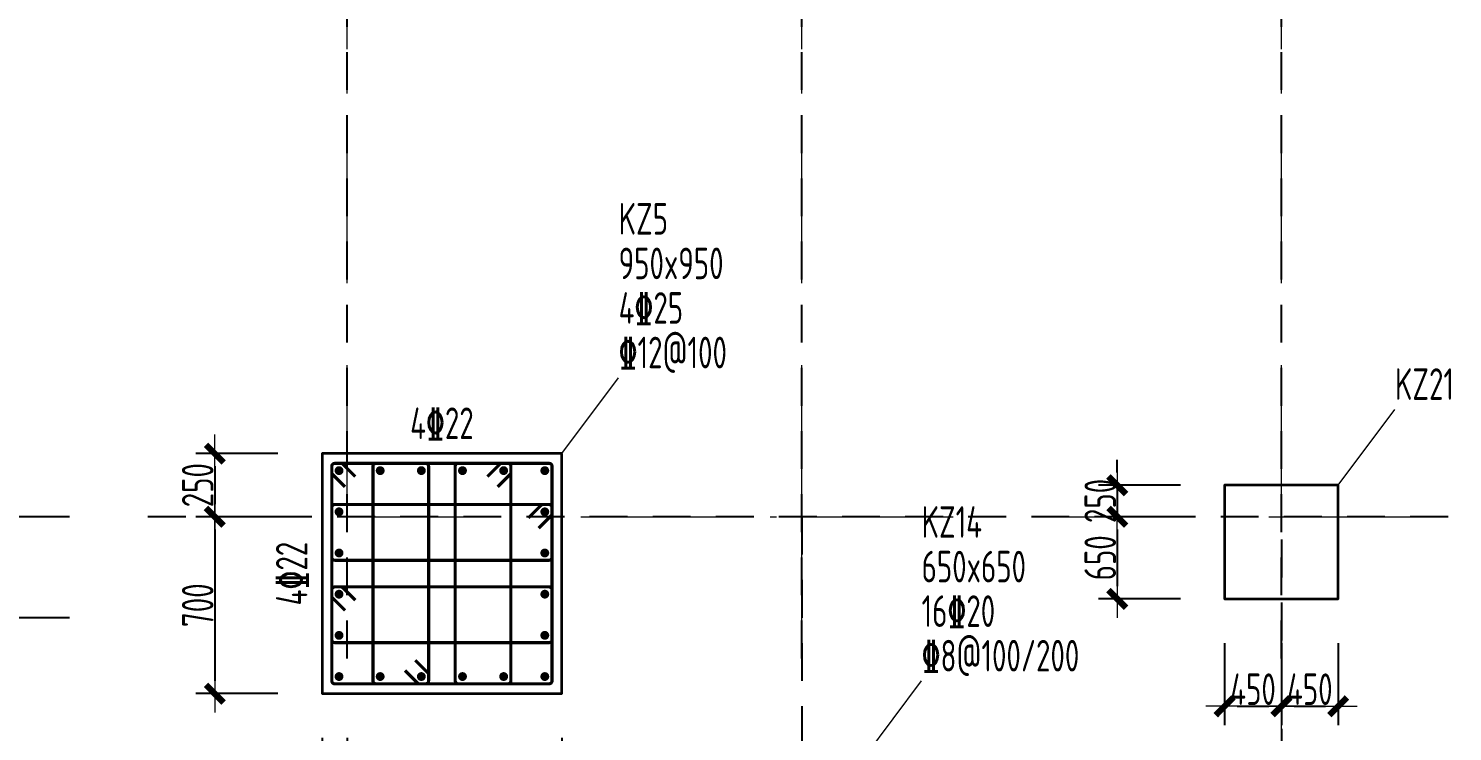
# Model space of a CAD drawing. Header units: millimetres. Extents: x 539196 to 807275, y 431843 to 1156631.
# Drawn here: x 609742 to 621024, y 908159 to 913724 of the extents above; entities that cross this region are included whole.
import ezdxf
from ezdxf.enums import TextEntityAlignment as Align

# ---------------------------------------------------------------- set-up
doc = ezdxf.new("R2010")
doc.units = ezdxf.units.MM
doc.header["$MEASUREMENT"] = 0
for name, pattern in [('DOTE', [2.42, 2, -0.2, 0.02, -0.2]), ('点划线', [1850, 1200, -300, 50, -300]), ('虚线', [500, 300, -200])]:
    doc.linetypes.add(name, pattern=pattern)
doc.layers.add('DOTE', color=1, linetype='DOTE')
for name, color, linetype, lineweight in [('柱原位标注', 7, 'Continuous', 18), ('柱尺寸标注', 3, 'Continuous', 18), ('柱标注引线', 2, 'Continuous', 18), ('柱箍筋', 1, 'Continuous', 25), ('柱纵筋', 1, 'Continuous', 70), ('柱集中标注', 2, 'Continuous', 18), ('砼柱', 2, 'Continuous', 35), ('网格', 9, '点划线', 18), ('轴线标注', 3, 'Continuous', 18)]:
    doc.layers.add(name, color=color, linetype=linetype, lineweight=lineweight)
doc.styles.add('样式 1_yjk_yjk_yjk_yjk', font='yjkeng.shx', dxfattribs={"width": 0.7, "bigfont": 'yjkchn.shx'})
doc.dimstyles.new('盈建科结构_yjk_yjk_yjk_yjk', dxfattribs={"dimscale": 100, "dimtxt": 2.5, "dimasz": 1, "dimexe": 1.5, "dimexo": 0.625, "dimgap": 0.1, "dimtad": 1, "dimdec": 0, "dimrnd": 1, "dimzin": 0, "dimdsep": 46, "dimtxsty": '样式 1_yjk_yjk_yjk_yjk', "dimblk": '_yjkbk', "dimblk1": 'ARCHTICK', "dimblk2": 'ARCHTICK', "dimcen": 0.09, "dimadec": 0, "dimazin": 0, "dimtfac": 1, "dimtdec": 4, "dimtix": 1, "dimtmove": 2, "dimatfit": 3, "dimfxl": 0, "dimtolj": 1, "dimtzin": 0, "dimarcsym": 0})

# ---------------------------------------------------------------- blocks, each defined once
blk = doc.blocks.new('_yjkbk')
blk.add_line((-1, 0), (1.5, 0))
blk.add_lwpolyline([(-0.7, -0.7, 0.5, 0.5, 0), (0.7, 0.7, 0.5, 0.5, 0)], format="xyseb")
blk = doc.blocks.new('*D1310')
at = {"layer": 'Defpoints', "color": 0}
for p in [(612068, 908459), (612268, 908459), (612268, 907609)]:
    blk.add_point(p, dxfattribs=at)
at = {"layer": '柱尺寸标注', "color": 0, "lineweight": -2}
for p, q in [((612068, 908109), (612068, 907459)), ((612268, 908109), (612268, 907459)), ((611968, 907609), (611868, 907609)), ((612068, 907609), (612268, 907609)), ((612368, 907609), (612468, 907609))]:
    blk.add_line(p, q, dxfattribs=at)
at = {"layer": '柱尺寸标注', "color": 0, "lineweight": -2, "xscale": 100, "yscale": 100, "zscale": 100}
blk.add_blockref('_yjkbk', (612068, 907609), dxfattribs=at)
at = {"layer": '柱尺寸标注', "color": 0, "lineweight": -2, "xscale": 100, "yscale": 100, "zscale": 100, "rotation": 180}
blk.add_blockref('_yjkbk', (612268, 907609), dxfattribs=at)
at = {"layer": '柱尺寸标注', "color": 0, "insert": (612168, 907744), "char_height": 250, "attachment_point": 5, "style": '样式 1_yjk_yjk_yjk_yjk'}
blk.add_mtext('\\A1;100', dxfattribs=at)
blk = doc.blocks.new('_ARCHTICK')
at = {"color": 0, "linetype": 'ByBlock', "const_width": 0.15}
blk.add_lwpolyline([(-0.5, -0.5), (0.5, 0.5)], dxfattribs=at)
blk = doc.blocks.new('*D1311')
at = {"layer": 'Defpoints', "color": 0}
for p in [(612268, 908459), (613968, 908459), (613968, 907609)]:
    blk.add_point(p, dxfattribs=at)
at = {"layer": '柱尺寸标注', "color": 0, "lineweight": -2}
for p, q in [((612268, 908109), (612268, 907459)), ((613968, 908109), (613968, 907459)), ((612368, 907609), (613868, 907609))]:
    blk.add_line(p, q, dxfattribs=at)
at = {"layer": '柱尺寸标注', "color": 0, "lineweight": -2, "xscale": 100, "yscale": 100, "zscale": 100, "rotation": 180}
blk.add_blockref('_yjkbk', (612268, 907609), dxfattribs=at)
at = {"layer": '柱尺寸标注', "color": 0, "lineweight": -2, "xscale": 100, "yscale": 100, "zscale": 100}
blk.add_blockref('_yjkbk', (613968, 907609), dxfattribs=at)
at = {"layer": '柱尺寸标注', "color": 0, "insert": (613118, 907744), "char_height": 250, "attachment_point": 5, "style": '样式 1_yjk_yjk_yjk_yjk'}
blk.add_mtext('\\A1;850', dxfattribs=at)
blk = doc.blocks.new('*D1312')
at = {"layer": 'Defpoints', "color": 0}
for p in [(612068, 910359), (611218, 909859), (612068, 909859)]:
    blk.add_point(p, dxfattribs=at)
at = {"layer": '柱尺寸标注', "color": 0, "lineweight": -2}
for p, q in [((611718, 910359), (611068, 910359)), ((611218, 910259), (611218, 909959)), ((611718, 909859), (611068, 909859))]:
    blk.add_line(p, q, dxfattribs=at)
at = {"layer": '柱尺寸标注', "color": 0, "lineweight": -2, "xscale": 100, "yscale": 100, "zscale": 100}
for p, rotation in [((611218, 910359), 90), ((611218, 909859), 270)]:
    blk.add_blockref('_yjkbk', p, dxfattribs=dict(at, rotation=rotation))
at = {"layer": '柱尺寸标注', "color": 0, "insert": (611083, 910109), "char_height": 250, "attachment_point": 5, "rotation": 90, "style": '样式 1_yjk_yjk_yjk_yjk'}
blk.add_mtext('\\A1;250', dxfattribs=at)
blk = doc.blocks.new('*D1313')
at = {"layer": 'Defpoints', "color": 0}
for p in [(612068, 909859), (611218, 908459), (612068, 908459)]:
    blk.add_point(p, dxfattribs=at)
at = {"layer": '柱尺寸标注', "color": 0, "lineweight": -2}
for p, q in [((611718, 909859), (611068, 909859)), ((611218, 909759), (611218, 908559)), ((611718, 908459), (611068, 908459))]:
    blk.add_line(p, q, dxfattribs=at)
at = {"layer": '柱尺寸标注', "color": 0, "lineweight": -2, "xscale": 100, "yscale": 100, "zscale": 100}
for p, rotation in [((611218, 909859), 90), ((611218, 908459), 270)]:
    blk.add_blockref('_yjkbk', p, dxfattribs=dict(at, rotation=rotation))
at = {"layer": '柱尺寸标注', "color": 0, "insert": (611083, 909159), "char_height": 250, "attachment_point": 5, "rotation": 90, "style": '样式 1_yjk_yjk_yjk_yjk'}
blk.add_mtext('\\A1;700', dxfattribs=at)
blk = doc.blocks.new('*D1330')
at = {"layer": 'Defpoints', "color": 0}
for p in [(619218, 909209), (619668, 909209), (619668, 908359)]:
    blk.add_point(p, dxfattribs=at)
at = {"layer": '柱尺寸标注', "color": 0, "lineweight": -2}
for p, q in [((619218, 908859), (619218, 908209)), ((619668, 908859), (619668, 908209)), ((619318, 908359), (619568, 908359))]:
    blk.add_line(p, q, dxfattribs=at)
at = {"layer": '柱尺寸标注', "color": 0, "lineweight": -2, "xscale": 100, "yscale": 100, "zscale": 100, "rotation": 180}
blk.add_blockref('_yjkbk', (619218, 908359), dxfattribs=at)
at = {"layer": '柱尺寸标注', "color": 0, "lineweight": -2, "xscale": 100, "yscale": 100, "zscale": 100}
blk.add_blockref('_yjkbk', (619668, 908359), dxfattribs=at)
at = {"layer": '柱尺寸标注', "color": 0, "insert": (619443, 908494), "char_height": 250, "attachment_point": 5, "style": '样式 1_yjk_yjk_yjk_yjk'}
blk.add_mtext('\\A1;450', dxfattribs=at)
blk = doc.blocks.new('*D1331')
at = {"layer": 'Defpoints', "color": 0}
for p in [(619668, 909209), (620118, 909209), (620118, 908359)]:
    blk.add_point(p, dxfattribs=at)
at = {"layer": '柱尺寸标注', "color": 0, "lineweight": -2}
for p, q in [((619668, 908859), (619668, 908209)), ((620118, 908859), (620118, 908209)), ((619768, 908359), (620018, 908359))]:
    blk.add_line(p, q, dxfattribs=at)
at = {"layer": '柱尺寸标注', "color": 0, "lineweight": -2, "xscale": 100, "yscale": 100, "zscale": 100, "rotation": 180}
blk.add_blockref('_yjkbk', (619668, 908359), dxfattribs=at)
at = {"layer": '柱尺寸标注', "color": 0, "lineweight": -2, "xscale": 100, "yscale": 100, "zscale": 100}
blk.add_blockref('_yjkbk', (620118, 908359), dxfattribs=at)
at = {"layer": '柱尺寸标注', "color": 0, "insert": (619893, 908494), "char_height": 250, "attachment_point": 5, "style": '样式 1_yjk_yjk_yjk_yjk'}
blk.add_mtext('\\A1;450', dxfattribs=at)
blk = doc.blocks.new('*D1332')
at = {"layer": 'Defpoints', "color": 0}
for p in [(619218, 910109), (618368, 909859), (619218, 909859)]:
    blk.add_point(p, dxfattribs=at)
at = {"layer": '柱尺寸标注', "color": 0, "lineweight": -2}
for p, q in [((618368, 910209), (618368, 910309)), ((618868, 910109), (618218, 910109)), ((618368, 910109), (618368, 909859)), ((618868, 909859), (618218, 909859)), ((618368, 909759), (618368, 909659))]:
    blk.add_line(p, q, dxfattribs=at)
at = {"layer": '柱尺寸标注', "color": 0, "lineweight": -2, "xscale": 100, "yscale": 100, "zscale": 100}
for p, rotation in [((618368, 910109), 270), ((618368, 909859), 90)]:
    blk.add_blockref('_yjkbk', p, dxfattribs=dict(at, rotation=rotation))
at = {"layer": '柱尺寸标注', "color": 0, "insert": (618233, 909984), "char_height": 250, "attachment_point": 5, "rotation": 90, "style": '样式 1_yjk_yjk_yjk_yjk'}
blk.add_mtext('\\A1;250', dxfattribs=at)
blk = doc.blocks.new('*D1333')
at = {"layer": 'Defpoints', "color": 0}
for p in [(619218, 909859), (618368, 909209), (619218, 909209)]:
    blk.add_point(p, dxfattribs=at)
at = {"layer": '柱尺寸标注', "color": 0, "lineweight": -2}
for p, q in [((618868, 909859), (618218, 909859)), ((618368, 909759), (618368, 909309)), ((618868, 909209), (618218, 909209))]:
    blk.add_line(p, q, dxfattribs=at)
at = {"layer": '柱尺寸标注', "color": 0, "lineweight": -2, "xscale": 100, "yscale": 100, "zscale": 100}
for p, rotation in [((618368, 909859), 90), ((618368, 909209), 270)]:
    blk.add_blockref('_yjkbk', p, dxfattribs=dict(at, rotation=rotation))
at = {"layer": '柱尺寸标注', "color": 0, "insert": (618233, 909534), "char_height": 250, "attachment_point": 5, "rotation": 90, "style": '样式 1_yjk_yjk_yjk_yjk'}
blk.add_mtext('\\A1;650', dxfattribs=at)
blk = doc.blocks.new('*D1604')
at = {"layer": 'Defpoints', "color": 0}
for p in [(612268, 916459), (609268, 909859), (612268, 909859)]:
    blk.add_point(p, dxfattribs=at)
at = {"layer": '轴线标注', "color": 0, "lineweight": -2}
for p, q in [((610068, 916459), (609118, 916459)), ((609268, 916359), (609268, 909959)), ((610068, 909859), (609118, 909859))]:
    blk.add_line(p, q, dxfattribs=at)
at = {"layer": '轴线标注', "color": 0, "lineweight": -2, "xscale": 100, "yscale": 100, "zscale": 100}
for p, rotation in [((609268, 916459), 90), ((609268, 909859), 270)]:
    blk.add_blockref('_yjkbk', p, dxfattribs=dict(at, rotation=rotation))
at = {"layer": '轴线标注', "color": 0, "insert": (609133, 913159), "char_height": 250, "attachment_point": 5, "rotation": 90, "style": '样式 1_yjk_yjk_yjk_yjk'}
blk.add_mtext('\\A1;6600', dxfattribs=at)
blk = doc.blocks.new('*D1606')
at = {"layer": 'Defpoints', "color": 0}
for p in [(612268, 909859), (609268, 909059), (612268, 909059)]:
    blk.add_point(p, dxfattribs=at)
at = {"layer": '轴线标注', "color": 0, "lineweight": -2}
for p, q in [((610068, 909859), (609118, 909859)), ((609268, 909759), (609268, 909159)), ((610068, 909059), (609118, 909059))]:
    blk.add_line(p, q, dxfattribs=at)
at = {"layer": '轴线标注', "color": 0, "lineweight": -2, "xscale": 100, "yscale": 100, "zscale": 100}
for p, rotation in [((609268, 909859), 90), ((609268, 909059), 270)]:
    blk.add_blockref('_yjkbk', p, dxfattribs=dict(at, rotation=rotation))
at = {"layer": '轴线标注', "color": 0, "insert": (609133, 909459), "char_height": 250, "attachment_point": 5, "rotation": 90, "style": '样式 1_yjk_yjk_yjk_yjk'}
blk.add_mtext('\\A1;800', dxfattribs=at)
blk = doc.blocks.new('*D1608')
at = {"layer": 'Defpoints', "color": 0}
for p in [(612268, 909059), (609268, 907159), (612268, 907159)]:
    blk.add_point(p, dxfattribs=at)
at = {"layer": '轴线标注', "color": 0, "lineweight": -2}
for p, q in [((610068, 909059), (609118, 909059)), ((609268, 908959), (609268, 907259)), ((610068, 907159), (609118, 907159))]:
    blk.add_line(p, q, dxfattribs=at)
at = {"layer": '轴线标注', "color": 0, "lineweight": -2, "xscale": 100, "yscale": 100, "zscale": 100}
for p, rotation in [((609268, 909059), 90), ((609268, 907159), 270)]:
    blk.add_blockref('_yjkbk', p, dxfattribs=dict(at, rotation=rotation))
at = {"layer": '轴线标注', "color": 0, "insert": (609133, 908109), "char_height": 250, "attachment_point": 5, "rotation": 90, "style": '样式 1_yjk_yjk_yjk_yjk'}
blk.add_mtext('\\A1;1900', dxfattribs=at)
blk = doc.blocks.new('jzzw')
at = {"layer": 'DOTE', "color": 1, "linetype": '虚线'}
for p, q in [((913786, 872027), (913786, 890469)), ((913786, 872027), (913786, 890469)), ((917386, 872027), (917386, 890469)), ((921186, 872027), (921186, 890469)), ((952506, 873149), (912186, 873149)), ((917386, 873149), (917386, 834829)), ((921186, 872969), (921186, 834829))]:
    blk.add_line(p, q, dxfattribs=at)

msp = doc.modelspace()

# ---------------------------------------------------------------- linework, layer by layer
at = {"layer": '柱标注引线'}
for p, q in [((613967.6, 910359.2), (614417.6, 910959.2)), ((620117.6, 910109.2), (620567.6, 910709.2)), ((616367.6, 907959.2), (616817.6, 908559.2))]:
    msp.add_line(p, q, dxfattribs=at)
at = {"layer": '柱箍筋', "const_width": 25}
for points in [[(612331.6, 910176.5), (612233.4, 910274.8, 0.1989124), (612216.6, 910281.7), (612168.8, 910281.7, 0.4142136), (612145.1, 910258), (612145.1, 908560.5, 0.4142136), (612168.8, 908536.7), (613866.3, 908536.7, 0.4142136), (613890.1, 908560.5), (613890.1, 910258, 0.4142136), (613866.3, 910281.7), (612168.8, 910281.7, 0.4142136), (612145.1, 910258), (612145.1, 910210.2, 0.1989124), (612152, 910193.5), (612250.3, 910095.2)], [(612725.5, 908642), (612823.8, 908543.7, 0.1989124), (612840.6, 908536.7), (612888.3, 908536.7, 0.4142136), (612912.1, 908560.5), (612912.1, 910258, 0.4142136), (612888.3, 910281.7), (612494.8, 910281.7, 0.4142136), (612471.1, 910258), (612471.1, 908560.5, 0.4142136), (612494.8, 908536.7), (612888.3, 908536.7, 0.4142136), (612912.1, 908560.5), (612912.1, 908608.2, 0.1989124), (612905.1, 908625), (612806.9, 908723.3)], [(613377.5, 910176.5), (613475.8, 910274.8, -0.1989124), (613492.6, 910281.7), (613540.3, 910281.7, -0.4142136), (613564.1, 910258), (613564.1, 908560.5, -0.4142136), (613540.3, 908536.7), (613146.8, 908536.7, -0.4142136), (613123.1, 908560.5), (613123.1, 910258, -0.4142136), (613146.8, 910281.7), (613540.3, 910281.7, -0.4142136), (613564.1, 910258), (613564.1, 910210.2, -0.1989124), (613557.1, 910193.5), (613458.9, 910095.2)], [(613784.9, 909769.2), (613883.1, 909867.5, 0.1989124), (613890.1, 909884.2), (613890.1, 909932, 0.4142136), (613866.3, 909955.7), (612168.8, 909955.7, 0.4142136), (612145.1, 909932), (612145.1, 909538.5, 0.4142136), (612168.8, 909514.7), (613866.3, 909514.7, 0.4142136), (613890.1, 909538.5), (613890.1, 909932, 0.4142136), (613866.3, 909955.7), (613818.6, 909955.7, 0.1989124), (613801.8, 909948.8), (613703.5, 909850.5)], [(612250.3, 909117.2), (612152, 909215.5, -0.1989124), (612145.1, 909232.2), (612145.1, 909280, -0.4142136), (612168.8, 909303.7), (613866.3, 909303.7, -0.4142136), (613890.1, 909280), (613890.1, 908886.5, -0.4142136), (613866.3, 908862.7), (612168.8, 908862.7, -0.4142136), (612145.1, 908886.5), (612145.1, 909280, -0.4142136), (612168.8, 909303.7), (612216.6, 909303.7, -0.1989124), (612233.4, 909296.8), (612331.6, 909198.5)]]:
    msp.add_lwpolyline(points, format="xyb", dxfattribs=at)
at = {"layer": '柱纵筋', "const_width": 35}
for points in [[(612220.1, 910224.2, 1), (612185.1, 910224.2, 1)], [(612546.1, 910224.2, 1), (612511.1, 910224.2, 1)], [(612872.1, 910224.2, 1), (612837.1, 910224.2, 1)], [(613198.1, 910224.2, 1), (613163.1, 910224.2, 1)], [(613524.1, 910224.2, 1), (613489.1, 910224.2, 1)], [(613850.1, 910224.2, 1), (613815.1, 910224.2, 1)], [(612220.1, 909898.2, 1), (612185.1, 909898.2, 1)], [(613850.1, 909898.2, 1), (613815.1, 909898.2, 1)], [(612220.1, 909572.2, 1), (612185.1, 909572.2, 1)], [(613850.1, 909572.2, 1), (613815.1, 909572.2, 1)], [(612220.1, 909246.2, 1), (612185.1, 909246.2, 1)], [(613850.1, 909246.2, 1), (613815.1, 909246.2, 1)], [(612220.1, 908920.2, 1), (612185.1, 908920.2, 1)], [(613850.1, 908920.2, 1), (613815.1, 908920.2, 1)], [(612220.1, 908594.2, 1), (612185.1, 908594.2, 1)], [(612546.1, 908594.2, 1), (612511.1, 908594.2, 1)], [(612872.1, 908594.2, 1), (612837.1, 908594.2, 1)], [(613198.1, 908594.2, 1), (613163.1, 908594.2, 1)], [(613524.1, 908594.2, 1), (613489.1, 908594.2, 1)], [(613850.1, 908594.2, 1), (613815.1, 908594.2, 1)]]:
    msp.add_lwpolyline(points, format="xyb", close=True, dxfattribs=at)
at = {"layer": '砼柱'}
for points in [[(613967.6, 910359.2), (612067.6, 910359.2), (612067.6, 908459.2), (613967.6, 908459.2)], [(620117.6, 910109.2), (619217.6, 910109.2), (619217.6, 909209.2), (620117.6, 909209.2)]]:
    msp.add_lwpolyline(points, close=True, dxfattribs=at)
at = {"layer": '网格'}
for p, q in [((612267.6, 909859.2), (612267.6, 916459.2)), ((615867.6, 909859.2), (615867.6, 916459.2)), ((619667.6, 909859.2), (619667.6, 916459.2)), ((612267.6, 909859.2), (615867.6, 909859.2)), ((615867.6, 909859.2), (619667.6, 909859.2)), ((619667.6, 909859.2), (623467.6, 909859.2)), ((615867.6, 909059.2), (615867.6, 909659.2)), ((615867.6, 907159.2), (615867.6, 909059.2)), ((619667.6, 907159.2), (619667.6, 909059.2))]:
    msp.add_line(p, q, dxfattribs=at)

# ---------------------------------------------------------------- block references
msp.add_blockref('jzzw', (-301518.2, 36710.3))

# ---------------------------------------------------------------- texts
at = {"layer": '柱原位标注', "linetype": 'Continuous', "style": '样式 1_yjk_yjk_yjk_yjk', "width": 0.7}
msp.add_text('4\x8422', height=250, dxfattribs=at).set_placement((613017.6, 910399.2), align=Align.BOTTOM_CENTER)
msp.add_text('4\x8422', height=250, rotation=90, dxfattribs=at).set_placement((612027.6, 909409.2), align=Align.BOTTOM_CENTER)
at = {"layer": '柱集中标注', "linetype": 'Continuous', "style": '样式 1_yjk_yjk_yjk_yjk', "width": 0.7}
for s, p in [('KZ5', (614417.6, 912017.5)), ('950x950', (614417.6, 911664.7)), ('4\x8425', (614417.6, 911312)), ('\x8412@100', (614417.6, 910959.2)), ('KZ21', (620567.6, 910709.2)), ('KZ14', (616817.6, 909617.5)), ('650x650', (616817.6, 909264.7)), ('16\x8420', (616817.6, 908912)), ('\x848@100/200', (616817.6, 908559.2))]:
    msp.add_text(s, height=250, dxfattribs=at).set_placement(p, align=Align.BOTTOM_LEFT)

# ---------------------------------------------------------------- dimensions: what is measured, and where the dimension line sits
at = {"layer": '柱尺寸标注'}
for p1, p2, override, picture, middle in [((612067.6, 910359.2), (612067.6, 909859.2), {"dimscale": 100, "dimtxt": 2.5, "dimasz": 1, "dimexe": 1.5, "dimexo": 3.5, "dimgap": 0.1, "dimtad": 1, "dimlfac": 0.5, "dimrnd": 5, "dimdle": 0, "dimfxlon": 0}, '*D1312', (611082.6, 910109.2)), ((619217.6, 910109.2), (619217.6, 909859.2), {"dimscale": 100, "dimtxt": 2.5, "dimasz": 1, "dimexe": 1.5, "dimexo": 3.5, "dimgap": 0.1, "dimtad": 1, "dimlfac": 1, "dimrnd": 5, "dimdle": 0, "dimfxlon": 0}, '*D1332', (618232.6, 909984.2)), ((612067.6, 909859.2), (612067.6, 908459.2), {"dimscale": 100, "dimtxt": 2.5, "dimasz": 1, "dimexe": 1.5, "dimexo": 3.5, "dimgap": 0.1, "dimtad": 1, "dimlfac": 0.5, "dimrnd": 5, "dimdle": 0, "dimfxlon": 0}, '*D1313', (611082.6, 909159.2)), ((619217.6, 909859.2), (619217.6, 909209.2), {"dimscale": 100, "dimtxt": 2.5, "dimasz": 1, "dimexe": 1.5, "dimexo": 3.5, "dimgap": 0.1, "dimtad": 1, "dimlfac": 1, "dimrnd": 5, "dimdle": 0, "dimfxlon": 0}, '*D1333', (618232.6, 909534.2)), ((619217.6, 909209.2), (619667.6, 909209.2), {"dimscale": 100, "dimtxt": 2.5, "dimasz": 1, "dimexe": 1.5, "dimexo": 3.5, "dimgap": 0.1, "dimtad": 1, "dimlfac": 1, "dimrnd": 5, "dimdle": 0, "dimfxlon": 0}, '*D1330', (619442.6, 908494.2)), ((619667.6, 909209.2), (620117.6, 909209.2), {"dimscale": 100, "dimtxt": 2.5, "dimasz": 1, "dimexe": 1.5, "dimexo": 3.5, "dimgap": 0.1, "dimtad": 1, "dimlfac": 1, "dimrnd": 5, "dimdle": 0, "dimfxlon": 0}, '*D1331', (619892.6, 908494.2)), ((612067.6, 908459.2), (612267.6, 908459.2), {"dimscale": 100, "dimtxt": 2.5, "dimasz": 1, "dimexe": 1.5, "dimexo": 3.5, "dimgap": 0.1, "dimtad": 1, "dimlfac": 0.5, "dimrnd": 5, "dimdle": 0, "dimfxlon": 0}, '*D1310', (612167.6, 907744.2)), ((612267.6, 908459.2), (613967.6, 908459.2), {"dimscale": 100, "dimtxt": 2.5, "dimasz": 1, "dimexe": 1.5, "dimexo": 3.5, "dimgap": 0.1, "dimtad": 1, "dimlfac": 0.5, "dimrnd": 5, "dimdle": 0, "dimfxlon": 0}, '*D1311', (613117.6, 907744.2))]:
    dim = msp.add_aligned_dim(p1=p1, p2=p2, distance=-850, dimstyle='盈建科结构_yjk_yjk_yjk_yjk', override=override, dxfattribs=at)
    dim.commit()
    dim.dimension.update_dxf_attribs({"geometry": picture, "text_midpoint": middle})
at = {"layer": '轴线标注'}
for p1, p2, picture, middle in [((612267.6, 916459.2), (612267.6, 909859.2), '*D1604', (609132.6, 913159.2)), ((612267.6, 909859.2), (612267.6, 909059.2), '*D1606', (609132.6, 909459.2)), ((612267.6, 909059.2), (612267.6, 907159.2), '*D1608', (609132.6, 908109.2))]:
    dim = msp.add_aligned_dim(p1=p1, p2=p2, distance=-3000, dimstyle='盈建科结构_yjk_yjk_yjk_yjk', override={"dimscale": 100, "dimtxt": 2.5, "dimasz": 1, "dimexe": 1.5, "dimexo": 22, "dimgap": 0.1, "dimtad": 1, "dimlfac": 1, "dimrnd": 5, "dimdle": 0, "dimfxlon": 0}, dxfattribs=at)
    dim.commit()
    dim.dimension.update_dxf_attribs({"geometry": picture, "text_midpoint": middle})

doc.saveas('drawing.dxf')
